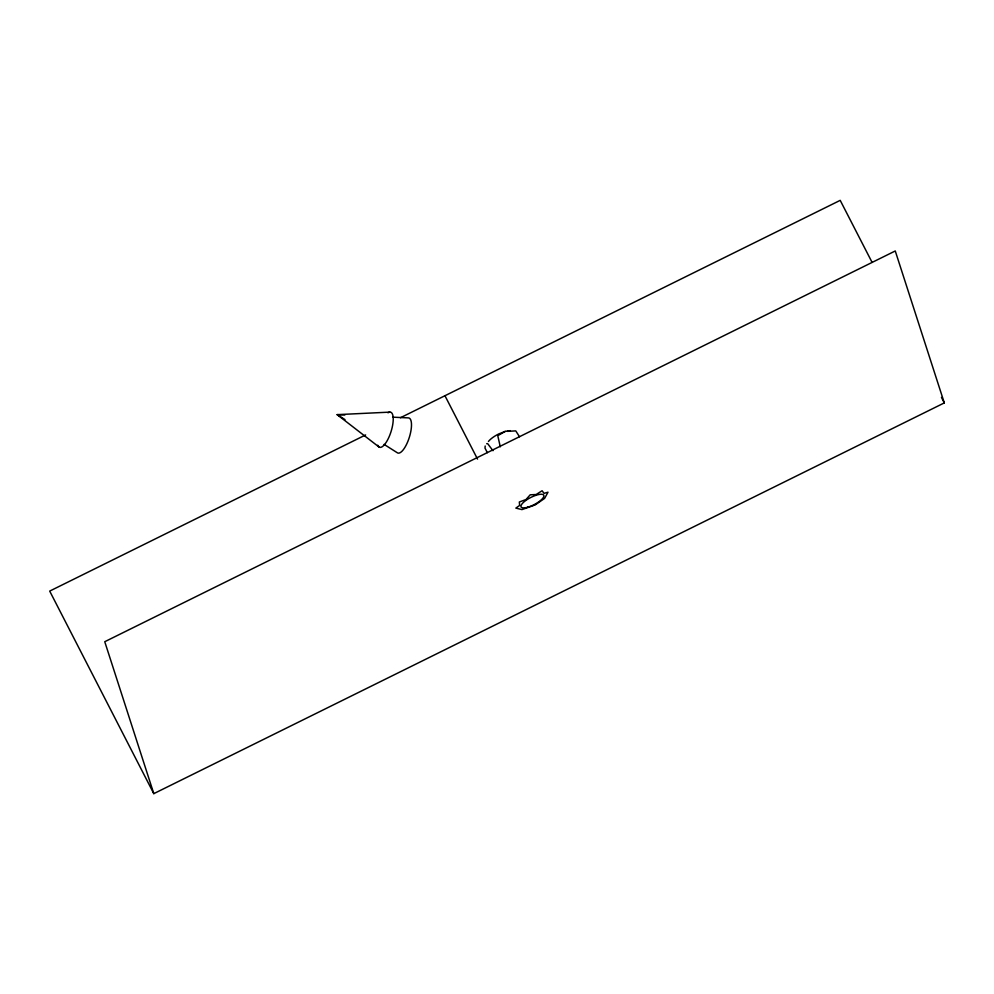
<?xml version="1.0" encoding="UTF-8"?>
<svg xmlns="http://www.w3.org/2000/svg" width="994" height="994" viewBox="0 0 994 994"><rect width="100%" height="100%" fill="white"/><g stroke="black" fill="none" stroke-linecap="round" stroke-linejoin="round"><path stroke-width="1.49" d="M485.184 446.008L484.997 448.12L487.346 452.655M533.654 505.499L521.949 509.599L515.849 508.108L519.626 505.437L519.34 501.995L526.025 499.51L530.2 494.813L536.151 494.515L542.078 490.75L544.078 493.347L548.005 492.204L544.588 498.416L534.685 505.25M510.344 430.651L505.213 431.396L497.77 435.683L500.28 446.815M365.618 434.937L49.7 591.095L153.797 793.647L944.3 402.905L895.259 250.973L104.755 641.714L153.797 793.647M400.42 417.741L840.203 200.353L872.073 262.354M505.213 431.396L498.715 433.956A14.127 4.361 -27.2 0 0 488.439 441.473M507.35 431.346L515.762 430.887L519.514 436.764M389.834 412.125L337.165 414.647L378.863 446.89M344.881 414.995L337.165 414.647L344.993 419.605M392.692 417.169L408.112 417.878A18.389 6.2 -72.5 0 1 409.304 437.41A18.389 6.2 -72.5 0 1 397.128 452.643L384.094 444.393M486.687 443.709L487.632 443.622L492.974 450.704M941.467 397.389L944.3 402.905M444.952 395.724L477.53 459.104M387.971 412.821A18.389 6.2 -72.5 0 1 391.027 431.657A18.389 6.2 -72.5 0 1 377.745 445.225M527.727 507.213A12.81 3.964 -27.2 0 0 543.867 495.41A12.81 3.964 -27.2 0 0 525.602 500.616A12.81 3.964 -27.2 0 0 527.727 507.213"/></g></svg>
